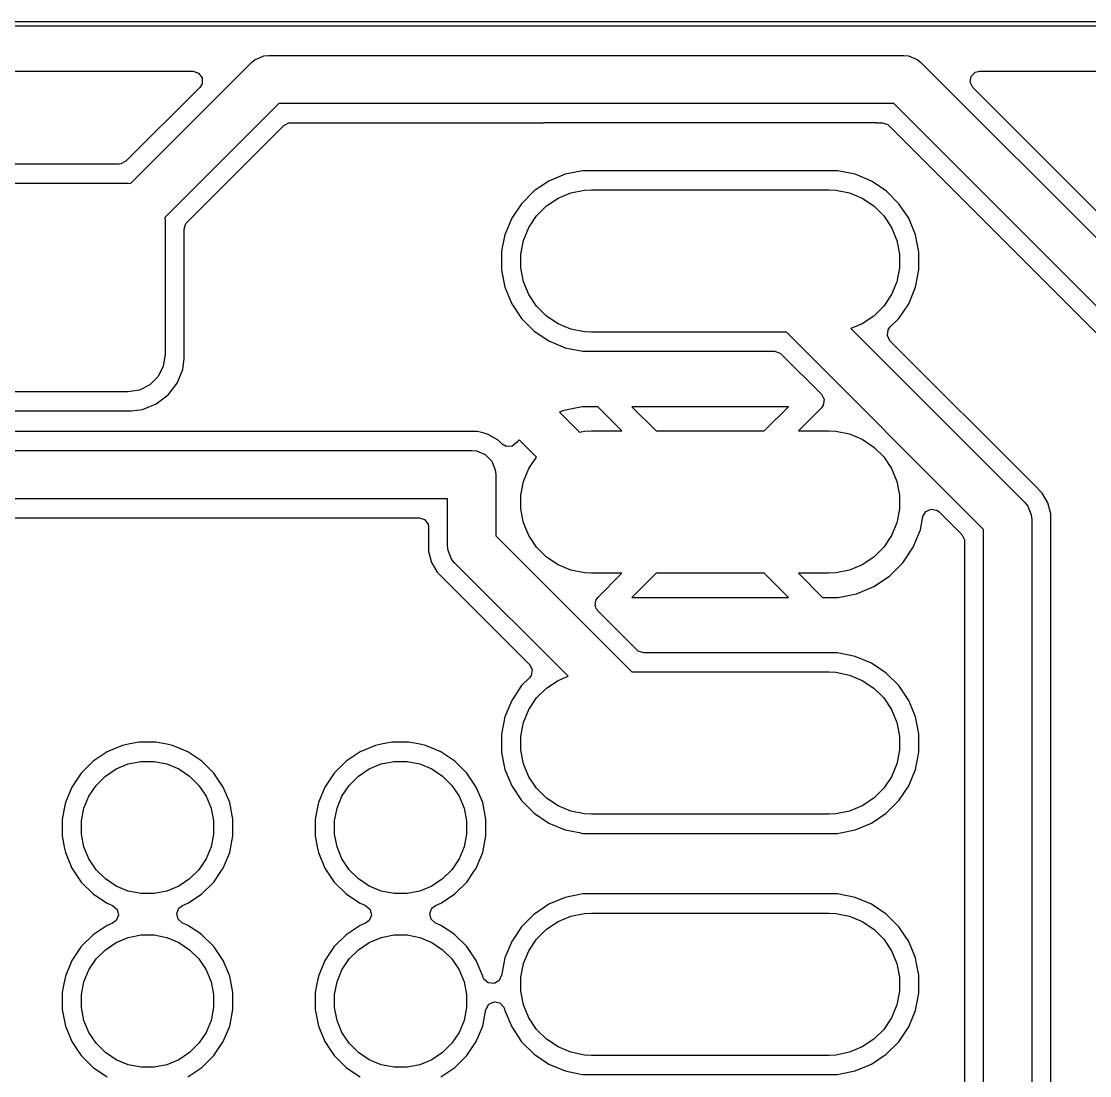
# Model space of a CAD drawing. Header units: inches. Extents: x 0.47 to 2.28, y -2.25 to -0.47.
# Drawn here: x 1.3978 to 1.8411, y -0.9088 to -0.4715 of the extents above; entities that cross this region are included whole.
import ezdxf

# ---------------------------------------------------------------- set-up
doc = ezdxf.new("R2010")
doc.units = ezdxf.units.IN
doc.header["$MEASUREMENT"] = 0
doc.layers.add('F.Cu', color=13, linetype='CONTINUOUS', true_color=0xc83434)

msp = doc.modelspace()

# ---------------------------------------------------------------- linework, layer by layer
at = {"layer": 'F.Cu', "linetype": 'CONTINUOUS'}
for p, q in [((0.62992, -0.47146), (2.12598, -0.47146)), ((2.12598, -0.47343), (0.62992, -0.47343)), ((1.49332, -0.48852), (1.49484, -0.48728)), ((1.49484, -0.48728), (1.49633, -0.48666)), ((1.49484, -0.48728), (1.49484, -0.48728)), ((1.49633, -0.48666), (1.49844, -0.48578)), ((1.49844, -0.48578), (1.50039, -0.48559)), ((1.49844, -0.48578), (1.49844, -0.48578)), ((1.50039, -0.48559), (1.76401, -0.48559)), ((1.76401, -0.48559), (1.76597, -0.48578)), ((1.76597, -0.48578), (1.76957, -0.48728)), ((1.76957, -0.48728), (1.76957, -0.48728)), ((1.76957, -0.48728), (1.77109, -0.48852)), ((1.4431, -0.53874), (1.49332, -0.48852)), ((1.77109, -0.48852), (2.11044, -0.82787)), ((0.63252, -0.49215), (1.46901, -0.49215)), ((1.46901, -0.49215), (1.47133, -0.4929)), ((1.47133, -0.4929), (1.47276, -0.49487)), ((1.47276, -0.49487), (1.47276, -0.49731)), ((1.7915, -0.49671), (1.79188, -0.4943)), ((1.79188, -0.4943), (1.7936, -0.49258)), ((1.7936, -0.49258), (1.79539, -0.49215)), ((1.79539, -0.49215), (2.12339, -0.49215)), ((1.4718, -0.49888), (1.44117, -0.52951)), ((1.47276, -0.49731), (1.4718, -0.49888)), ((1.79261, -0.49888), (1.7915, -0.49671)), ((2.11256, -0.81883), (1.79261, -0.49888)), ((1.50454, -0.50559), (1.45724, -0.55288)), ((1.75987, -0.50559), (1.50454, -0.50559)), ((2.09923, -0.84495), (1.75987, -0.50559)), ((1.50665, -0.51464), (1.50882, -0.51353)), ((1.50882, -0.51353), (1.50944, -0.51348)), ((1.50944, -0.51348), (1.61458, -0.51348)), ((1.61458, -0.51348), (1.61478, -0.51346)), ((1.61478, -0.51346), (1.75247, -0.51346)), ((1.75247, -0.51346), (1.75267, -0.51348)), ((1.75267, -0.51348), (1.75497, -0.51348)), ((1.75497, -0.51348), (1.75729, -0.51424)), ((1.75729, -0.51424), (1.75776, -0.51464)), ((1.46647, -0.55482), (1.50665, -0.51464)), ((1.75776, -0.51464), (1.75939, -0.51627)), ((1.75939, -0.51627), (1.75954, -0.51639)), ((1.75954, -0.51639), (1.87715, -0.634)), ((1.43838, -0.53067), (1.38475, -0.53067)), ((1.439, -0.53062), (1.43838, -0.53067)), ((1.44117, -0.52951), (1.439, -0.53062)), ((1.62349, -0.53488), (1.61668, -0.5377)), ((1.63062, -0.53346), (1.62349, -0.53488)), ((1.62349, -0.53488), (1.62349, -0.53488)), ((1.62349, -0.53488), (1.62349, -0.53488)), ((1.73662, -0.53346), (1.63062, -0.53346)), ((1.74375, -0.53488), (1.73662, -0.53346)), ((1.75056, -0.5377), (1.74375, -0.53488)), ((1.74375, -0.53488), (1.74375, -0.53488)), ((1.38628, -0.53856), (1.44196, -0.53856)), ((1.44196, -0.53856), (1.4431, -0.53874)), ((1.61268, -0.54038), (1.61064, -0.54174)), ((1.61668, -0.5377), (1.61268, -0.54038)), ((1.75661, -0.54174), (1.75056, -0.5377)), ((1.61064, -0.54174), (1.60529, -0.5471)), ((1.61568, -0.54804), (1.62049, -0.54483)), ((1.62049, -0.54483), (1.62584, -0.54261)), ((1.62584, -0.54261), (1.63152, -0.54148)), ((1.63152, -0.54148), (1.63441, -0.54134)), ((1.63441, -0.54134), (1.73283, -0.54134)), ((1.73283, -0.54134), (1.73573, -0.54148)), ((1.73573, -0.54148), (1.74141, -0.54261)), ((1.74141, -0.54261), (1.74675, -0.54483)), ((1.74675, -0.54483), (1.75157, -0.54804)), ((1.76196, -0.5471), (1.75661, -0.54174)), ((1.60529, -0.5471), (1.60125, -0.55314)), ((1.61158, -0.55213), (1.61568, -0.54804)), ((1.75157, -0.54804), (1.75566, -0.55213)), ((1.766, -0.55314), (1.76196, -0.5471)), ((1.45724, -0.55288), (1.45743, -0.55403)), ((1.45743, -0.55403), (1.45743, -0.60971)), ((1.60125, -0.55314), (1.59843, -0.55995)), ((1.60837, -0.55695), (1.61158, -0.55213)), ((1.75566, -0.55213), (1.75888, -0.55695)), ((1.76882, -0.55995), (1.766, -0.55314)), ((1.46532, -0.5576), (1.46607, -0.55529)), ((1.46532, -0.56718), (1.46532, -0.5576)), ((1.46607, -0.55529), (1.46647, -0.55482)), ((1.60615, -0.56229), (1.60837, -0.55695)), ((1.75888, -0.55695), (1.76109, -0.56229)), ((1.59843, -0.55995), (1.59736, -0.5653)), ((1.59843, -0.55995), (1.59843, -0.55995)), ((1.59843, -0.55995), (1.59843, -0.55995)), ((1.60502, -0.56797), (1.60615, -0.56229)), ((1.76109, -0.56229), (1.76222, -0.56797)), ((1.77026, -0.56718), (1.76882, -0.55995)), ((1.46532, -0.61124), (1.46532, -0.56718)), ((1.59736, -0.5653), (1.59701, -0.56708)), ((1.59701, -0.56708), (1.59701, -0.57465)), ((1.77026, -0.57455), (1.77026, -0.56718)), ((1.60502, -0.57376), (1.60502, -0.56797)), ((1.76222, -0.56797), (1.76222, -0.57376)), ((1.59701, -0.57465), (1.59843, -0.58178)), ((1.60615, -0.57944), (1.60502, -0.57376)), ((1.76222, -0.57376), (1.76109, -0.57944)), ((1.76882, -0.58178), (1.77026, -0.57455)), ((1.60837, -0.58479), (1.60615, -0.57944)), ((1.76109, -0.57944), (1.75888, -0.58479)), ((1.59843, -0.58178), (1.60125, -0.58859)), ((1.61158, -0.5896), (1.60837, -0.58479)), ((1.75888, -0.58479), (1.75566, -0.5896)), ((1.766, -0.58859), (1.76882, -0.58178)), ((1.60125, -0.58859), (1.60534, -0.59472)), ((1.61568, -0.59369), (1.61158, -0.5896)), ((1.75566, -0.5896), (1.75157, -0.59369)), ((1.7619, -0.59472), (1.766, -0.58859)), ((1.62049, -0.59691), (1.61568, -0.59369)), ((1.75157, -0.59369), (1.74675, -0.59691)), ((1.60534, -0.59472), (1.61055, -0.59993)), ((1.62584, -0.59912), (1.62049, -0.59691)), ((1.74675, -0.59691), (1.74202, -0.59887)), ((1.75753, -0.59937), (1.75825, -0.59837)), ((1.75825, -0.59837), (1.7619, -0.59472)), ((1.7619, -0.59472), (1.7619, -0.59472)), ((1.7619, -0.59472), (1.7619, -0.59472)), ((1.61055, -0.59993), (1.61668, -0.60403)), ((1.63152, -0.60025), (1.62584, -0.59912)), ((1.63441, -0.60039), (1.63152, -0.60025)), ((1.71526, -0.60039), (1.63441, -0.60039)), ((1.79709, -0.68222), (1.71526, -0.60039)), ((1.74202, -0.59887), (1.81416, -0.67101)), ((1.75715, -0.60177), (1.75753, -0.59937)), ((1.75825, -0.60394), (1.75715, -0.60177)), ((1.61668, -0.60403), (1.62349, -0.60685)), ((1.62349, -0.60685), (1.62928, -0.608)), ((1.81807, -0.66376), (1.75825, -0.60394)), ((1.45743, -0.60971), (1.45667, -0.61449)), ((1.46472, -0.6158), (1.46532, -0.61124)), ((1.62928, -0.608), (1.63072, -0.60829)), ((1.63072, -0.60829), (1.63072, -0.60829)), ((1.63072, -0.60829), (1.71035, -0.60829)), ((1.71035, -0.60829), (1.71267, -0.60904)), ((1.71267, -0.60904), (1.71314, -0.60944)), ((1.71314, -0.60944), (1.72984, -0.62614)), ((1.45667, -0.61449), (1.45447, -0.6188)), ((1.46236, -0.62149), (1.46472, -0.6158)), ((1.45447, -0.6188), (1.45105, -0.62222)), ((1.44674, -0.62442), (1.44196, -0.62517)), ((1.45105, -0.62222), (1.44674, -0.62442)), ((1.45862, -0.62637), (1.46236, -0.62149)), ((1.44196, -0.62517), (1.38628, -0.62517)), ((1.45374, -0.63011), (1.45862, -0.62637)), ((1.72984, -0.62614), (1.73095, -0.62831)), ((1.73095, -0.62831), (1.73057, -0.63072)), ((1.38475, -0.63307), (1.44349, -0.63307)), ((1.44349, -0.63307), (1.44806, -0.63247)), ((1.44806, -0.63247), (1.45374, -0.63011)), ((1.62288, -0.63286), (1.62112, -0.63359)), ((1.62112, -0.63359), (1.62942, -0.6419)), ((1.63052, -0.63134), (1.62288, -0.63286)), ((1.63702, -0.63134), (1.63052, -0.63134)), ((1.64702, -0.64134), (1.63702, -0.63134)), ((1.71608, -0.63134), (1.65117, -0.63134)), ((1.65117, -0.63134), (1.66117, -0.64134)), ((1.70608, -0.64134), (1.71608, -0.63134)), ((1.72984, -0.63172), (1.72022, -0.64134)), ((1.73057, -0.63072), (1.72984, -0.63172)), ((1.587, -0.64156), (1.30504, -0.64156)), ((1.58989, -0.64233), (1.587, -0.64156)), ((1.587, -0.64156), (1.587, -0.64156)), ((1.59155, -0.64277), (1.58989, -0.64233)), ((1.59563, -0.64513), (1.59155, -0.64277)), ((1.59155, -0.64277), (1.59155, -0.64277)), ((1.62942, -0.6419), (1.63152, -0.64148)), ((1.63152, -0.64148), (1.63441, -0.64134)), ((1.63441, -0.64134), (1.64702, -0.64134)), ((1.66117, -0.64134), (1.70608, -0.64134)), ((1.72022, -0.64134), (1.73283, -0.64134)), ((1.73283, -0.64134), (1.73573, -0.64148)), ((1.73573, -0.64148), (1.74141, -0.64261)), ((1.74141, -0.64261), (1.74675, -0.64483)), ((1.59729, -0.64679), (1.59563, -0.64513)), ((1.59563, -0.64513), (1.59563, -0.64513)), ((1.59901, -0.6478), (1.59729, -0.64679)), ((1.60336, -0.64619), (1.60144, -0.6477)), ((1.60371, -0.64567), (1.60336, -0.64619)), ((1.60431, -0.64507), (1.60371, -0.64567)), ((1.60371, -0.64567), (1.60371, -0.64567)), ((1.6115, -0.65226), (1.60431, -0.64507)), ((1.74675, -0.64483), (1.75157, -0.64804)), ((1.10236, -0.64945), (1.58465, -0.64945)), ((1.58465, -0.64945), (1.5866, -0.64964)), ((1.5866, -0.64964), (1.5902, -0.65113)), ((1.5902, -0.65113), (1.59296, -0.65389)), ((1.60144, -0.6477), (1.59901, -0.6478)), ((1.75157, -0.64804), (1.75566, -0.65213)), ((1.59296, -0.65389), (1.59445, -0.6575)), ((1.60837, -0.65695), (1.6115, -0.65226)), ((1.75566, -0.65213), (1.75888, -0.65695)), ((1.59445, -0.6575), (1.59465, -0.65945)), ((1.59465, -0.65945), (1.59465, -0.68483)), ((1.60615, -0.66229), (1.60837, -0.65695)), ((1.75888, -0.65695), (1.76109, -0.66229)), ((1.60502, -0.66797), (1.60615, -0.66229)), ((1.76109, -0.66229), (1.76222, -0.66797)), ((1.82141, -0.6671), (1.81807, -0.66376)), ((1.81807, -0.66376), (1.81807, -0.66376)), ((1.57465, -0.66945), (1.1065, -0.66945)), ((1.57465, -0.68898), (1.57465, -0.66945)), ((1.60502, -0.67376), (1.60502, -0.66797)), ((1.76222, -0.66797), (1.76222, -0.67376)), ((1.82358, -0.67087), (1.82141, -0.6671)), ((1.82141, -0.6671), (1.82141, -0.6671)), ((1.60615, -0.67944), (1.60502, -0.67376)), ((1.76222, -0.67376), (1.76109, -0.67944)), ((1.77313, -0.67478), (1.77534, -0.67376)), ((1.77534, -0.67376), (1.77773, -0.67424)), ((1.81416, -0.67101), (1.8154, -0.67253)), ((1.8154, -0.67253), (1.81689, -0.67613)), ((1.82376, -0.67118), (1.82358, -0.67087)), ((1.82498, -0.67573), (1.82376, -0.67118)), ((1.12291, -0.67734), (1.56281, -0.67734)), ((1.56281, -0.67734), (1.56513, -0.6781)), ((1.56513, -0.6781), (1.56656, -0.68007)), ((1.77084, -0.6824), (1.77193, -0.67691)), ((1.77193, -0.67691), (1.77313, -0.67478)), ((1.77773, -0.67424), (1.77859, -0.67489)), ((1.77859, -0.67489), (1.78804, -0.68434)), ((1.81689, -0.67613), (1.81709, -0.67808)), ((1.81709, -0.67808), (1.81709, -1.57874)), ((1.82498, -0.93988), (1.82498, -0.67573)), ((1.82498, -0.67573), (1.82498, -0.67573)), ((1.56656, -0.68007), (1.56675, -0.68129)), ((1.56675, -0.68129), (1.56675, -0.68638)), ((1.60837, -0.68479), (1.60615, -0.67944)), ((1.76109, -0.67944), (1.75888, -0.68479)), ((1.76786, -0.68959), (1.77084, -0.6824)), ((1.79709, -1.57874), (1.79709, -0.68222)), ((1.56675, -0.68638), (1.56675, -0.68638)), ((1.56675, -0.68638), (1.56675, -0.69133)), ((1.59465, -0.68483), (1.65115, -0.74134)), ((1.61158, -0.6896), (1.60837, -0.68479)), ((1.75888, -0.68479), (1.75566, -0.6896)), ((1.78804, -0.68434), (1.78914, -0.68651)), ((1.78914, -0.68651), (1.78919, -0.68713)), ((1.78919, -0.68713), (1.78919, -1.5669)), ((1.56675, -0.69133), (1.56704, -0.6924)), ((1.57484, -0.69093), (1.57465, -0.68898)), ((1.57633, -0.69453), (1.57484, -0.69093)), ((1.61568, -0.69369), (1.61158, -0.6896)), ((1.75566, -0.6896), (1.75157, -0.69369)), ((1.76354, -0.69606), (1.76786, -0.68959)), ((1.56704, -0.6924), (1.56704, -0.6924)), ((1.56704, -0.6924), (1.56797, -0.69588)), ((1.56797, -0.69588), (1.56797, -0.69588)), ((1.56797, -0.69588), (1.57033, -0.69996)), ((1.57757, -0.69605), (1.57633, -0.69453)), ((1.57633, -0.69453), (1.57633, -0.69453)), ((1.62464, -0.74311), (1.57757, -0.69605)), ((1.62049, -0.69691), (1.61568, -0.69369)), ((1.75157, -0.69369), (1.74675, -0.69691)), ((1.57033, -0.69996), (1.57033, -0.69996)), ((1.57033, -0.69996), (1.57366, -0.70329)), ((1.62584, -0.69912), (1.62049, -0.69691)), ((1.63152, -0.70025), (1.62584, -0.69912)), ((1.63441, -0.70039), (1.63152, -0.70025)), ((1.64702, -0.70039), (1.63441, -0.70039)), ((1.63702, -0.71039), (1.64702, -0.70039)), ((1.66117, -0.70039), (1.65117, -0.71039)), ((1.70608, -0.70039), (1.66117, -0.70039)), ((1.71608, -0.71039), (1.70608, -0.70039)), ((1.73283, -0.70039), (1.72022, -0.70039)), ((1.72022, -0.70039), (1.73022, -0.71039)), ((1.73573, -0.70025), (1.73283, -0.70039)), ((1.74141, -0.69912), (1.73573, -0.70025)), ((1.74675, -0.69691), (1.74141, -0.69912)), ((1.75803, -0.70157), (1.76354, -0.69606)), ((1.57366, -0.70329), (1.57366, -0.70329)), ((1.57366, -0.70329), (1.60857, -0.73821)), ((1.75156, -0.70589), (1.75803, -0.70157)), ((1.73673, -0.71039), (1.74436, -0.70887)), ((1.74436, -0.70887), (1.75156, -0.70589)), ((1.63588, -0.7126), (1.63616, -0.71205)), ((1.63598, -0.71322), (1.63588, -0.7126)), ((1.63588, -0.71384), (1.63598, -0.71322)), ((1.63616, -0.71205), (1.63626, -0.71143)), ((1.63626, -0.71143), (1.63698, -0.71043)), ((1.63698, -0.71043), (1.63702, -0.71039)), ((1.65117, -0.71039), (1.71608, -0.71039)), ((1.65117, -0.71039), (1.65117, -0.71039)), ((1.71608, -0.71039), (1.71608, -0.71039)), ((1.73022, -0.71039), (1.73673, -0.71039)), ((1.63616, -0.71439), (1.63588, -0.71384)), ((1.63626, -0.71501), (1.63616, -0.71439)), ((1.6367, -0.71545), (1.63626, -0.71501)), ((1.63698, -0.71601), (1.6367, -0.71545)), ((1.65326, -0.73229), (1.63698, -0.71601)), ((1.65374, -0.73269), (1.65326, -0.73229)), ((1.65605, -0.73344), (1.65374, -0.73269)), ((1.73652, -0.73344), (1.65605, -0.73344)), ((1.74375, -0.73488), (1.73652, -0.73344)), ((1.73652, -0.73344), (1.73652, -0.73344)), ((1.75056, -0.7377), (1.74375, -0.73488)), ((1.74375, -0.73488), (1.74375, -0.73488)), ((1.60857, -0.73821), (1.60968, -0.74038)), ((1.60968, -0.74038), (1.6093, -0.74279)), ((1.75669, -0.7418), (1.75056, -0.7377)), ((1.60857, -0.74378), (1.60534, -0.74701)), ((1.6093, -0.74279), (1.60857, -0.74378)), ((1.62049, -0.74483), (1.62464, -0.74311)), ((1.65115, -0.74134), (1.73283, -0.74134)), ((1.73283, -0.74134), (1.73573, -0.74148)), ((1.73573, -0.74148), (1.74141, -0.74261)), ((1.74141, -0.74261), (1.74675, -0.74483)), ((1.7619, -0.74701), (1.75669, -0.7418)), ((1.60534, -0.74701), (1.60125, -0.75314)), ((1.60534, -0.74701), (1.60534, -0.74701)), ((1.60534, -0.74701), (1.60534, -0.74701)), ((1.61158, -0.75213), (1.61568, -0.74804)), ((1.61568, -0.74804), (1.62049, -0.74483)), ((1.74675, -0.74483), (1.75157, -0.74804)), ((1.75157, -0.74804), (1.75566, -0.75213)), ((1.766, -0.75314), (1.7619, -0.74701)), ((1.60125, -0.75314), (1.59843, -0.75995)), ((1.60837, -0.75695), (1.61158, -0.75213)), ((1.75566, -0.75213), (1.75888, -0.75695)), ((1.76882, -0.75995), (1.766, -0.75314)), ((1.60615, -0.76229), (1.60837, -0.75695)), ((1.75888, -0.75695), (1.76109, -0.76229)), ((1.59843, -0.75995), (1.59699, -0.76718)), ((1.59843, -0.75995), (1.59843, -0.75995)), ((1.59843, -0.75995), (1.59843, -0.75995)), ((1.60502, -0.76797), (1.60615, -0.76229)), ((1.76109, -0.76229), (1.76222, -0.76797)), ((1.76978, -0.76477), (1.76882, -0.75995)), ((1.7701, -0.7664), (1.76978, -0.76477)), ((1.77026, -0.76718), (1.7701, -0.7664)), ((1.44273, -0.77119), (1.43978, -0.77178)), ((1.44663, -0.77041), (1.44273, -0.77119)), ((1.45361, -0.77041), (1.44663, -0.77041)), ((1.45816, -0.77132), (1.45361, -0.77041)), ((1.46046, -0.77178), (1.45816, -0.77132)), ((1.54773, -0.77119), (1.54478, -0.77178)), ((1.55163, -0.77041), (1.54773, -0.77119)), ((1.55861, -0.77041), (1.55163, -0.77041)), ((1.56316, -0.77132), (1.55861, -0.77041)), ((1.56546, -0.77178), (1.56316, -0.77132)), ((1.59699, -0.76718), (1.59699, -0.77455)), ((1.60502, -0.77376), (1.60502, -0.76797)), ((1.76222, -0.76797), (1.76222, -0.77376)), ((1.77026, -0.77455), (1.77026, -0.76718)), ((1.43332, -0.77445), (1.42752, -0.77833)), ((1.43978, -0.77178), (1.43332, -0.77445)), ((1.43332, -0.77445), (1.43332, -0.77445)), ((1.46424, -0.77334), (1.46046, -0.77178)), ((1.46046, -0.77178), (1.46046, -0.77178)), ((1.46046, -0.77178), (1.46046, -0.77178)), ((1.46691, -0.77445), (1.46424, -0.77334)), ((1.4727, -0.77831), (1.46691, -0.77445)), ((1.46691, -0.77445), (1.46691, -0.77445)), ((1.53832, -0.77445), (1.53252, -0.77833)), ((1.54478, -0.77178), (1.53832, -0.77445)), ((1.53832, -0.77445), (1.53832, -0.77445)), ((1.56924, -0.77334), (1.56546, -0.77178)), ((1.56546, -0.77178), (1.56546, -0.77178)), ((1.56546, -0.77178), (1.56546, -0.77178)), ((1.57191, -0.77445), (1.56924, -0.77334)), ((1.5777, -0.77831), (1.57191, -0.77445)), ((1.57191, -0.77445), (1.57191, -0.77445)), ((1.59699, -0.77455), (1.59774, -0.77833)), ((1.60615, -0.77944), (1.60502, -0.77376)), ((1.76222, -0.77376), (1.76109, -0.77944)), ((1.76882, -0.78178), (1.77026, -0.77455)), ((1.42752, -0.77833), (1.42258, -0.78327)), ((1.42752, -0.77833), (1.42752, -0.77833)), ((1.43713, -0.78156), (1.44212, -0.77949)), ((1.44212, -0.77949), (1.44742, -0.77844)), ((1.44742, -0.77844), (1.45282, -0.77844)), ((1.45282, -0.77844), (1.45812, -0.77949)), ((1.45812, -0.77949), (1.46311, -0.78156)), ((1.47272, -0.77833), (1.4727, -0.77831)), ((1.47766, -0.78327), (1.47272, -0.77833)), ((1.53252, -0.77833), (1.52758, -0.78327)), ((1.53252, -0.77833), (1.53252, -0.77833)), ((1.54213, -0.78156), (1.54712, -0.77949)), ((1.54712, -0.77949), (1.55242, -0.77844)), ((1.55242, -0.77844), (1.55782, -0.77844)), ((1.55782, -0.77844), (1.56312, -0.77949)), ((1.56312, -0.77949), (1.56811, -0.78156)), ((1.57772, -0.77833), (1.5777, -0.77831)), ((1.58266, -0.78327), (1.57772, -0.77833)), ((1.59774, -0.77833), (1.59843, -0.78178)), ((1.60837, -0.78479), (1.60615, -0.77944)), ((1.76109, -0.77944), (1.75888, -0.78479)), ((1.42258, -0.78327), (1.4187, -0.78907)), ((1.42258, -0.78327), (1.42258, -0.78327)), ((1.42881, -0.78838), (1.43263, -0.78456)), ((1.43263, -0.78456), (1.43713, -0.78156)), ((1.46311, -0.78156), (1.4676, -0.78456)), ((1.4676, -0.78456), (1.47142, -0.78838)), ((1.48154, -0.78907), (1.47766, -0.78327)), ((1.47766, -0.78327), (1.47766, -0.78327)), ((1.52758, -0.78327), (1.5237, -0.78907)), ((1.52758, -0.78327), (1.52758, -0.78327)), ((1.53381, -0.78838), (1.53763, -0.78456)), ((1.53763, -0.78456), (1.54213, -0.78156)), ((1.56811, -0.78156), (1.5726, -0.78456)), ((1.5726, -0.78456), (1.57642, -0.78838)), ((1.58654, -0.78907), (1.58266, -0.78327)), ((1.58266, -0.78327), (1.58266, -0.78327)), ((1.59843, -0.78178), (1.60125, -0.78859)), ((1.766, -0.78859), (1.76882, -0.78178)), ((1.4187, -0.78907), (1.41603, -0.79553)), ((1.4187, -0.78907), (1.4187, -0.78907)), ((1.42581, -0.79287), (1.42881, -0.78838)), ((1.47142, -0.78838), (1.47442, -0.79287)), ((1.48421, -0.79553), (1.48154, -0.78907)), ((1.48154, -0.78907), (1.48154, -0.78907)), ((1.48154, -0.78907), (1.48154, -0.78907)), ((1.5237, -0.78907), (1.52103, -0.79553)), ((1.5237, -0.78907), (1.5237, -0.78907)), ((1.53081, -0.79287), (1.53381, -0.78838)), ((1.57642, -0.78838), (1.57942, -0.79287)), ((1.58921, -0.79553), (1.58654, -0.78907)), ((1.58654, -0.78907), (1.58654, -0.78907)), ((1.58654, -0.78907), (1.58654, -0.78907)), ((1.60125, -0.78859), (1.60534, -0.79472)), ((1.61158, -0.7896), (1.60837, -0.78479)), ((1.75888, -0.78479), (1.75566, -0.7896)), ((1.7619, -0.79472), (1.766, -0.78859)), ((1.42375, -0.79787), (1.42581, -0.79287)), ((1.47442, -0.79287), (1.47649, -0.79787)), ((1.52875, -0.79787), (1.53081, -0.79287)), ((1.57942, -0.79287), (1.58149, -0.79787)), ((1.61568, -0.79369), (1.61158, -0.7896)), ((1.75566, -0.7896), (1.75157, -0.79369)), ((1.41578, -0.79677), (1.41467, -0.80237)), ((1.41603, -0.79553), (1.41578, -0.79677)), ((1.42269, -0.80316), (1.42375, -0.79787)), ((1.47649, -0.79787), (1.47754, -0.80316)), ((1.48557, -0.80237), (1.48421, -0.79553)), ((1.52078, -0.79677), (1.51967, -0.80237)), ((1.52103, -0.79553), (1.52078, -0.79677)), ((1.52769, -0.80316), (1.52875, -0.79787)), ((1.58149, -0.79787), (1.58254, -0.80316)), ((1.59057, -0.80237), (1.58921, -0.79553)), ((1.60534, -0.79472), (1.61055, -0.79993)), ((1.62049, -0.79691), (1.61568, -0.79369)), ((1.62584, -0.79912), (1.62049, -0.79691)), ((1.74675, -0.79691), (1.74141, -0.79912)), ((1.75157, -0.79369), (1.74675, -0.79691)), ((1.75669, -0.79993), (1.7619, -0.79472)), ((1.41467, -0.80237), (1.41467, -0.80936)), ((1.48557, -0.80936), (1.48557, -0.80237)), ((1.51967, -0.80237), (1.51967, -0.80936)), ((1.59057, -0.80936), (1.59057, -0.80237)), ((1.61055, -0.79993), (1.61668, -0.80403)), ((1.63152, -0.80025), (1.62584, -0.79912)), ((1.63441, -0.80039), (1.63152, -0.80025)), ((1.73283, -0.80039), (1.63441, -0.80039)), ((1.73573, -0.80025), (1.73283, -0.80039)), ((1.74141, -0.79912), (1.73573, -0.80025)), ((1.75056, -0.80403), (1.75669, -0.79993)), ((1.42269, -0.80857), (1.42269, -0.80316)), ((1.47754, -0.80316), (1.47754, -0.80857)), ((1.52769, -0.80857), (1.52769, -0.80316)), ((1.58254, -0.80316), (1.58254, -0.80857)), ((1.61668, -0.80403), (1.62349, -0.80685)), ((1.62349, -0.80685), (1.62928, -0.808)), ((1.73773, -0.80805), (1.74375, -0.80685)), ((1.74375, -0.80685), (1.75056, -0.80403)), ((1.41467, -0.80936), (1.41557, -0.8139)), ((1.42375, -0.81387), (1.42269, -0.80857)), ((1.47754, -0.80857), (1.47649, -0.81387)), ((1.48421, -0.81621), (1.48557, -0.80936)), ((1.51967, -0.80936), (1.52057, -0.8139)), ((1.52875, -0.81387), (1.52769, -0.80857)), ((1.58254, -0.80857), (1.58149, -0.81387)), ((1.58921, -0.81621), (1.59057, -0.80936)), ((1.62928, -0.808), (1.63072, -0.80829)), ((1.63072, -0.80829), (1.63072, -0.80829)), ((1.63072, -0.80829), (1.73652, -0.80829)), ((1.73652, -0.80829), (1.73773, -0.80805)), ((1.41557, -0.8139), (1.41603, -0.81621)), ((1.42581, -0.81886), (1.42375, -0.81387)), ((1.47649, -0.81387), (1.47442, -0.81886)), ((1.52057, -0.8139), (1.52103, -0.81621)), ((1.53081, -0.81886), (1.52875, -0.81387)), ((1.58149, -0.81387), (1.57942, -0.81886)), ((1.41603, -0.81621), (1.4187, -0.82266)), ((1.42881, -0.82335), (1.42581, -0.81886)), ((1.47442, -0.81886), (1.47142, -0.82335)), ((1.48154, -0.82266), (1.48421, -0.81621)), ((1.52103, -0.81621), (1.5237, -0.82266)), ((1.53381, -0.82335), (1.53081, -0.81886)), ((1.57942, -0.81886), (1.57642, -0.82335)), ((1.58654, -0.82266), (1.58921, -0.81621)), ((1.4187, -0.82266), (1.4187, -0.82266)), ((1.4187, -0.82266), (1.42153, -0.82689)), ((1.43263, -0.82717), (1.42881, -0.82335)), ((1.47142, -0.82335), (1.4676, -0.82717)), ((1.47766, -0.82847), (1.48055, -0.82413)), ((1.48055, -0.82413), (1.48154, -0.82266)), ((1.48154, -0.82266), (1.48154, -0.82266)), ((1.48154, -0.82266), (1.48154, -0.82266)), ((1.5237, -0.82266), (1.5237, -0.82266)), ((1.5237, -0.82266), (1.52653, -0.82689)), ((1.53763, -0.82717), (1.53381, -0.82335)), ((1.57642, -0.82335), (1.5726, -0.82717)), ((1.58266, -0.82847), (1.58555, -0.82413)), ((1.58555, -0.82413), (1.58654, -0.82266)), ((1.58654, -0.82266), (1.58654, -0.82266)), ((1.58654, -0.82266), (1.58654, -0.82266)), ((1.42153, -0.82689), (1.42258, -0.82847)), ((1.42258, -0.82847), (1.42752, -0.8334)), ((1.43713, -0.83017), (1.43263, -0.82717)), ((1.4676, -0.82717), (1.46311, -0.83017)), ((1.47272, -0.8334), (1.47766, -0.82847)), ((1.52653, -0.82689), (1.52758, -0.82847)), ((1.52758, -0.82847), (1.53252, -0.8334)), ((1.54213, -0.83017), (1.53763, -0.82717)), ((1.5726, -0.82717), (1.56811, -0.83017)), ((1.57772, -0.8334), (1.58266, -0.82847)), ((1.42752, -0.8334), (1.42897, -0.83437)), ((1.44212, -0.83224), (1.43713, -0.83017)), ((1.44742, -0.83329), (1.44212, -0.83224)), ((1.45282, -0.83329), (1.44742, -0.83329)), ((1.45812, -0.83224), (1.45282, -0.83329)), ((1.46311, -0.83017), (1.45812, -0.83224)), ((1.4705, -0.83488), (1.47272, -0.8334)), ((1.53252, -0.8334), (1.53397, -0.83437)), ((1.54712, -0.83224), (1.54213, -0.83017)), ((1.55242, -0.83329), (1.54712, -0.83224)), ((1.55782, -0.83329), (1.55242, -0.83329)), ((1.56312, -0.83224), (1.55782, -0.83329)), ((1.56811, -0.83017), (1.56312, -0.83224)), ((1.5755, -0.83488), (1.57772, -0.8334)), ((1.63072, -0.83344), (1.62349, -0.83488)), ((1.73652, -0.83344), (1.63072, -0.83344)), ((1.63072, -0.83344), (1.63072, -0.83344)), ((1.74375, -0.83488), (1.73652, -0.83344)), ((1.73652, -0.83344), (1.73652, -0.83344)), ((1.42897, -0.83437), (1.43332, -0.83728)), ((1.43332, -0.83728), (1.43332, -0.83728)), ((1.43332, -0.83728), (1.43332, -0.83728)), ((1.43332, -0.83728), (1.43557, -0.83821)), ((1.46464, -0.83822), (1.46691, -0.83728)), ((1.46691, -0.83728), (1.4705, -0.83488)), ((1.46691, -0.83728), (1.46691, -0.83728)), ((1.46691, -0.83728), (1.46691, -0.83728)), ((1.53397, -0.83437), (1.53832, -0.83728)), ((1.53832, -0.83728), (1.53832, -0.83728)), ((1.53832, -0.83728), (1.53832, -0.83728)), ((1.53832, -0.83728), (1.54057, -0.83821)), ((1.56964, -0.83822), (1.57191, -0.83728)), ((1.57191, -0.83728), (1.5755, -0.83488)), ((1.57191, -0.83728), (1.57191, -0.83728)), ((1.57191, -0.83728), (1.57191, -0.83728)), ((1.61668, -0.8377), (1.61373, -0.83968)), ((1.62349, -0.83488), (1.61668, -0.8377)), ((1.62349, -0.83488), (1.62349, -0.83488)), ((1.62349, -0.83488), (1.62349, -0.83488)), ((1.75056, -0.8377), (1.74375, -0.83488)), ((1.74375, -0.83488), (1.74375, -0.83488)), ((1.75669, -0.8418), (1.75056, -0.8377)), ((1.43557, -0.83821), (1.43559, -0.83822)), ((1.43559, -0.83822), (1.43745, -0.83981)), ((1.43801, -0.84218), (1.43708, -0.84443)), ((1.43745, -0.83981), (1.43801, -0.84218)), ((1.46222, -0.84156), (1.46315, -0.83931)), ((1.46279, -0.84393), (1.46222, -0.84156)), ((1.46315, -0.83931), (1.46464, -0.83822)), ((1.54057, -0.83821), (1.54059, -0.83822)), ((1.54059, -0.83822), (1.54245, -0.83981)), ((1.54301, -0.84218), (1.54208, -0.84443)), ((1.54245, -0.83981), (1.54301, -0.84218)), ((1.56722, -0.84156), (1.56815, -0.83931)), ((1.56779, -0.84393), (1.56722, -0.84156)), ((1.56815, -0.83931), (1.56964, -0.83822)), ((1.61055, -0.8418), (1.60534, -0.84701)), ((1.61373, -0.83968), (1.61055, -0.8418)), ((1.62584, -0.84261), (1.63152, -0.84148)), ((1.63152, -0.84148), (1.63441, -0.84134)), ((1.63441, -0.84134), (1.73283, -0.84134)), ((1.73283, -0.84134), (1.73573, -0.84148)), ((1.73573, -0.84148), (1.74141, -0.84261)), ((1.7619, -0.84701), (1.75669, -0.8418)), ((1.43332, -0.84645), (1.42752, -0.85033)), ((1.43559, -0.84551), (1.43332, -0.84645)), ((1.43332, -0.84645), (1.43332, -0.84645)), ((1.43708, -0.84443), (1.43559, -0.84551)), ((1.46464, -0.84551), (1.46279, -0.84393)), ((1.46595, -0.84605), (1.46464, -0.84551)), ((1.46691, -0.84645), (1.46595, -0.84605)), ((1.47143, -0.84947), (1.46691, -0.84645)), ((1.46691, -0.84645), (1.46691, -0.84645)), ((1.53832, -0.84645), (1.53252, -0.85033)), ((1.54059, -0.84551), (1.53832, -0.84645)), ((1.53832, -0.84645), (1.53832, -0.84645)), ((1.54208, -0.84443), (1.54059, -0.84551)), ((1.56964, -0.84551), (1.56779, -0.84393)), ((1.57095, -0.84605), (1.56964, -0.84551)), ((1.57191, -0.84645), (1.57095, -0.84605)), ((1.57643, -0.84947), (1.57191, -0.84645)), ((1.57191, -0.84645), (1.57191, -0.84645)), ((1.61568, -0.84804), (1.62049, -0.84483)), ((1.62049, -0.84483), (1.62584, -0.84261)), ((1.74141, -0.84261), (1.74675, -0.84483)), ((1.74675, -0.84483), (1.75157, -0.84804)), ((1.42752, -0.85033), (1.42258, -0.85527)), ((1.42752, -0.85033), (1.42752, -0.85033)), ((1.44212, -0.85149), (1.44742, -0.85044)), ((1.44742, -0.85044), (1.45282, -0.85044)), ((1.45282, -0.85044), (1.45812, -0.85149)), ((1.47272, -0.85033), (1.47143, -0.84947)), ((1.47766, -0.85527), (1.47272, -0.85033)), ((1.53252, -0.85033), (1.52758, -0.85527)), ((1.53252, -0.85033), (1.53252, -0.85033)), ((1.54712, -0.85149), (1.55242, -0.85044)), ((1.55242, -0.85044), (1.55782, -0.85044)), ((1.55782, -0.85044), (1.56312, -0.85149)), ((1.57772, -0.85033), (1.57643, -0.84947)), ((1.58266, -0.85527), (1.57772, -0.85033)), ((1.60534, -0.84701), (1.60125, -0.85314)), ((1.60534, -0.84701), (1.60534, -0.84701)), ((1.60534, -0.84701), (1.60534, -0.84701)), ((1.61158, -0.85213), (1.61568, -0.84804)), ((1.75157, -0.84804), (1.75566, -0.85213)), ((1.766, -0.85314), (1.7619, -0.84701)), ((1.42258, -0.85527), (1.4187, -0.86107)), ((1.42258, -0.85527), (1.42258, -0.85527)), ((1.43263, -0.85656), (1.43713, -0.85356)), ((1.43713, -0.85356), (1.44212, -0.85149)), ((1.45812, -0.85149), (1.46311, -0.85356)), ((1.46311, -0.85356), (1.4676, -0.85656)), ((1.47849, -0.85652), (1.47766, -0.85527)), ((1.52758, -0.85527), (1.5237, -0.86107)), ((1.52758, -0.85527), (1.52758, -0.85527)), ((1.53763, -0.85656), (1.54213, -0.85356)), ((1.54213, -0.85356), (1.54712, -0.85149)), ((1.56312, -0.85149), (1.56811, -0.85356)), ((1.56811, -0.85356), (1.5726, -0.85656)), ((1.58349, -0.85652), (1.58266, -0.85527)), ((1.60125, -0.85314), (1.59843, -0.85995)), ((1.60837, -0.85695), (1.61158, -0.85213)), ((1.75566, -0.85213), (1.75888, -0.85695)), ((1.76882, -0.85995), (1.766, -0.85314)), ((1.42881, -0.86038), (1.43263, -0.85656)), ((1.4676, -0.85656), (1.47142, -0.86038)), ((1.48154, -0.86107), (1.47849, -0.85652)), ((1.53381, -0.86038), (1.53763, -0.85656)), ((1.5726, -0.85656), (1.57642, -0.86038)), ((1.58654, -0.86107), (1.58349, -0.85652)), ((1.59843, -0.85995), (1.59695, -0.86737)), ((1.59843, -0.85995), (1.59843, -0.85995)), ((1.59843, -0.85995), (1.59843, -0.85995)), ((1.60615, -0.86229), (1.60837, -0.85695)), ((1.75888, -0.85695), (1.76109, -0.86229)), ((1.7693, -0.86237), (1.76882, -0.85995)), ((1.4187, -0.86107), (1.41603, -0.86753)), ((1.4187, -0.86107), (1.4187, -0.86107)), ((1.42581, -0.86487), (1.42881, -0.86038)), ((1.47142, -0.86038), (1.47442, -0.86487)), ((1.48421, -0.86753), (1.48154, -0.86107)), ((1.48154, -0.86107), (1.48154, -0.86107)), ((1.48154, -0.86107), (1.48154, -0.86107)), ((1.5237, -0.86107), (1.52103, -0.86753)), ((1.5237, -0.86107), (1.5237, -0.86107)), ((1.53081, -0.86487), (1.53381, -0.86038)), ((1.57642, -0.86038), (1.57942, -0.86487)), ((1.58921, -0.86753), (1.58654, -0.86107)), ((1.58654, -0.86107), (1.58654, -0.86107)), ((1.58654, -0.86107), (1.58654, -0.86107)), ((1.60502, -0.86797), (1.60615, -0.86229)), ((1.76109, -0.86229), (1.76222, -0.86797)), ((1.77026, -0.86718), (1.7693, -0.86237)), ((1.41603, -0.86753), (1.4154, -0.87068)), ((1.42375, -0.86987), (1.42581, -0.86487)), ((1.47442, -0.86487), (1.47649, -0.86987)), ((1.48557, -0.87437), (1.48421, -0.86753)), ((1.52103, -0.86753), (1.5204, -0.87068)), ((1.52875, -0.86987), (1.53081, -0.86487)), ((1.57942, -0.86487), (1.58149, -0.86987)), ((1.58921, -0.86753), (1.58921, -0.86753)), ((1.58926, -0.86771), (1.58921, -0.86753)), ((1.58928, -0.86771), (1.58926, -0.86771)), ((1.58967, -0.86872), (1.58928, -0.86771)), ((1.59149, -0.87034), (1.58967, -0.86872)), ((1.59689, -0.86736), (1.59602, -0.86935)), ((1.59695, -0.86737), (1.59689, -0.86736)), ((1.60502, -0.87376), (1.60502, -0.86797)), ((1.76222, -0.86797), (1.76222, -0.87376)), ((1.77026, -0.87455), (1.77026, -0.86718)), ((1.4154, -0.87068), (1.41467, -0.87437)), ((1.42269, -0.87516), (1.42375, -0.86987)), ((1.47649, -0.86987), (1.47754, -0.87516)), ((1.5204, -0.87068), (1.51967, -0.87437)), ((1.52769, -0.87516), (1.52875, -0.86987)), ((1.58149, -0.86987), (1.58254, -0.87516)), ((1.59392, -0.87058), (1.59149, -0.87034)), ((1.59602, -0.86935), (1.59392, -0.87058)), ((1.41467, -0.87437), (1.41467, -0.88136)), ((1.42269, -0.88057), (1.42269, -0.87516)), ((1.47754, -0.87516), (1.47754, -0.88057)), ((1.48557, -0.88136), (1.48557, -0.87437)), ((1.51967, -0.87437), (1.51967, -0.88136)), ((1.52769, -0.88057), (1.52769, -0.87516)), ((1.58254, -0.87516), (1.58254, -0.88057)), ((1.60615, -0.87944), (1.60502, -0.87376)), ((1.76222, -0.87376), (1.76109, -0.87944)), ((1.76882, -0.88178), (1.7701, -0.87533)), ((1.7701, -0.87533), (1.77026, -0.87455)), ((1.41467, -0.88136), (1.41509, -0.88347)), ((1.42375, -0.88587), (1.42269, -0.88057)), ((1.47754, -0.88057), (1.47649, -0.88587)), ((1.48421, -0.88821), (1.48557, -0.88136)), ((1.51967, -0.88136), (1.52009, -0.88347)), ((1.52875, -0.88587), (1.52769, -0.88057)), ((1.58254, -0.88057), (1.58149, -0.88587)), ((1.58921, -0.88821), (1.59057, -0.88136)), ((1.59057, -0.88136), (1.59059, -0.88127)), ((1.59057, -0.88136), (1.59057, -0.88136)), ((1.59059, -0.88127), (1.59178, -0.87914)), ((1.59178, -0.87914), (1.59399, -0.87812)), ((1.59399, -0.87812), (1.59638, -0.87859)), ((1.59638, -0.87859), (1.59804, -0.88038)), ((1.59804, -0.88038), (1.59832, -0.88127)), ((1.59832, -0.88127), (1.59843, -0.88178)), ((1.59843, -0.88178), (1.60125, -0.88859)), ((1.60837, -0.88479), (1.60615, -0.87944)), ((1.76109, -0.87944), (1.75888, -0.88479)), ((1.766, -0.88859), (1.76882, -0.88178)), ((1.41509, -0.88347), (1.41603, -0.88821)), ((1.42581, -0.89086), (1.42375, -0.88587)), ((1.47649, -0.88587), (1.47442, -0.89086)), ((1.52009, -0.88347), (1.52103, -0.88821)), ((1.53081, -0.89086), (1.52875, -0.88587)), ((1.58149, -0.88587), (1.57942, -0.89086)), ((1.61158, -0.8896), (1.60837, -0.88479)), ((1.75888, -0.88479), (1.75566, -0.8896)), ((1.41603, -0.88821), (1.41603, -0.88821)), ((1.41603, -0.88821), (1.41603, -0.88821)), ((1.41603, -0.88821), (1.41619, -0.88859)), ((1.41619, -0.88859), (1.4187, -0.89466)), ((1.42881, -0.89535), (1.42581, -0.89086)), ((1.47442, -0.89086), (1.47142, -0.89535)), ((1.48154, -0.89466), (1.48421, -0.88821)), ((1.52103, -0.88821), (1.52103, -0.88821)), ((1.52103, -0.88821), (1.52103, -0.88821)), ((1.52103, -0.88821), (1.52119, -0.88859)), ((1.52119, -0.88859), (1.5237, -0.89466)), ((1.53381, -0.89535), (1.53081, -0.89086)), ((1.57942, -0.89086), (1.57642, -0.89535)), ((1.58654, -0.89466), (1.58921, -0.88821)), ((1.60125, -0.88859), (1.60534, -0.89472)), ((1.61568, -0.89369), (1.61158, -0.8896)), ((1.75566, -0.8896), (1.75157, -0.89369)), ((1.7619, -0.89472), (1.766, -0.88859)), ((1.4187, -0.89466), (1.4187, -0.89466)), ((1.4187, -0.89466), (1.42112, -0.89828)), ((1.43263, -0.89917), (1.42881, -0.89535)), ((1.47142, -0.89535), (1.4676, -0.89917)), ((1.47766, -0.90047), (1.48123, -0.89511)), ((1.48123, -0.89511), (1.48154, -0.89466)), ((1.48154, -0.89466), (1.48154, -0.89466)), ((1.48154, -0.89466), (1.48154, -0.89466)), ((1.5237, -0.89466), (1.5237, -0.89466)), ((1.5237, -0.89466), (1.52612, -0.89828)), ((1.53763, -0.89917), (1.53381, -0.89535)), ((1.57642, -0.89535), (1.5726, -0.89917)), ((1.58266, -0.90047), (1.58623, -0.89511)), ((1.58623, -0.89511), (1.58654, -0.89466)), ((1.58654, -0.89466), (1.58654, -0.89466)), ((1.58654, -0.89466), (1.58654, -0.89466)), ((1.60534, -0.89472), (1.61055, -0.89993)), ((1.62049, -0.89691), (1.61568, -0.89369)), ((1.75157, -0.89369), (1.74675, -0.89691)), ((1.75669, -0.89993), (1.7619, -0.89472)), ((1.42112, -0.89828), (1.42258, -0.90047)), ((1.43713, -0.90217), (1.43263, -0.89917)), ((1.4676, -0.89917), (1.46311, -0.90217)), ((1.52612, -0.89828), (1.52758, -0.90047)), ((1.54213, -0.90217), (1.53763, -0.89917)), ((1.5726, -0.89917), (1.56811, -0.90217)), ((1.61055, -0.89993), (1.61668, -0.90403)), ((1.62584, -0.89912), (1.62049, -0.89691)), ((1.63152, -0.90025), (1.62584, -0.89912)), ((1.74141, -0.89912), (1.73573, -0.90025)), ((1.74675, -0.89691), (1.74141, -0.89912)), ((1.75056, -0.90403), (1.75669, -0.89993)), ((1.42258, -0.90047), (1.42752, -0.9054)), ((1.44212, -0.90424), (1.43713, -0.90217)), ((1.44742, -0.90529), (1.44212, -0.90424)), ((1.45812, -0.90424), (1.45282, -0.90529)), ((1.46311, -0.90217), (1.45812, -0.90424)), ((1.47272, -0.9054), (1.47766, -0.90047)), ((1.52758, -0.90047), (1.53252, -0.9054)), ((1.54712, -0.90424), (1.54213, -0.90217)), ((1.55242, -0.90529), (1.54712, -0.90424)), ((1.56312, -0.90424), (1.55782, -0.90529)), ((1.56811, -0.90217), (1.56312, -0.90424)), ((1.57772, -0.9054), (1.58266, -0.90047)), ((1.61668, -0.90403), (1.62349, -0.90685)), ((1.63441, -0.90039), (1.63152, -0.90025)), ((1.73283, -0.90039), (1.63441, -0.90039)), ((1.73573, -0.90025), (1.73283, -0.90039)), ((1.74375, -0.90685), (1.75056, -0.90403)), ((1.42752, -0.9054), (1.42897, -0.90637)), ((1.42897, -0.90637), (1.43332, -0.90928)), ((1.45282, -0.90529), (1.44742, -0.90529)), ((1.46691, -0.90928), (1.47055, -0.90685)), ((1.47055, -0.90685), (1.47272, -0.9054)), ((1.53252, -0.9054), (1.53397, -0.90637)), ((1.53397, -0.90637), (1.53832, -0.90928)), ((1.55782, -0.90529), (1.55242, -0.90529)), ((1.57191, -0.90928), (1.57555, -0.90685)), ((1.57555, -0.90685), (1.57772, -0.9054)), ((1.62349, -0.90685), (1.62928, -0.908)), ((1.62928, -0.908), (1.63072, -0.90829)), ((1.63072, -0.90829), (1.63072, -0.90829)), ((1.63072, -0.90829), (1.73652, -0.90829)), ((1.73652, -0.90829), (1.73773, -0.90805)), ((1.73773, -0.90805), (1.74375, -0.90685))]:
    msp.add_line(p, q, dxfattribs=at)

doc.saveas('drawing.dxf')
